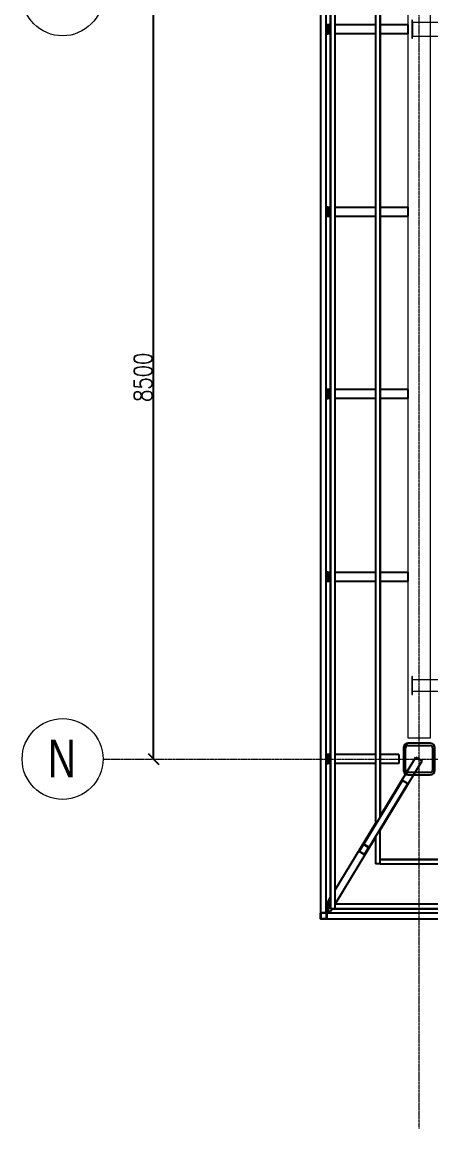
# Model space of a CAD drawing. Header units: millimetres. Extents: x 654 to 77164, y -21218 to 30031.
# Drawn here: x 654 to 5203, y -4117 to 8203 of the extents above; entities that cross this region are included whole.
import ezdxf

# ---------------------------------------------------------------- set-up
doc = ezdxf.new("R2010")
doc.units = ezdxf.units.MM
doc.linetypes.add('Grid Line', pattern=[3.33375, 1.905, -0.47625, 0.47625, -0.47625])
for name, color, linetype, lineweight in [('0-1', 7, 'Continuous', 5), ('E_B_PLACA-1', 10, 'Continuous', 25), ('E_B_PLACA-2', 254, 'Continuous', 25), ('E_COLUMNAS-1', 254, 'Continuous', 25), ('E_COLUMNAS-2', 1, 'Continuous', 9), ('E_COLUMNAS-3', 1, 'Continuous', 35), ('E_COLUMNAS-4', 1, 'Continuous', 25), ('E_EJES', 8, 'Continuous', 9), ('E_EJES-1', 8, 'Grid Line', 9), ('E_VIGAS', 5, 'Continuous', 9), ('E_VIGAS-1', 5, 'Continuous', 25), ('E_VIGAS-2', 10, 'Continuous', 25), ('S-COLS-HDLN-1', 52, 'Continuous', 9), ('VIGAS_HCB', 253, 'Continuous', 15)]:
    doc.layers.add(name, color=color, linetype=linetype, lineweight=lineweight)
doc.layers.add('COTAS', color=8, linetype='Continuous')
doc.styles.add('CNI_COTAS', font='romans.shx', dxfattribs={"width": 0.8})
doc.styles.add('Swis721 LtCn BT', font='swisscl.ttf', dxfattribs={"height": 0.42})
doc.dimstyles.new('1.5', dxfattribs={"dimscale": 0, "dimtxt": 200, "dimasz": 120, "dimexe": 4, "dimexo": 4, "dimgap": 15, "dimtad": 1, "dimdec": 0, "dimzin": 4, "dimdsep": 46, "dimtxsty": 'CNI_COTAS', "dimblk": 'OBLIQUE', "dimcen": -0.09, "dimclrd": 256, "dimclrt": 3, "dimadec": 0, "dimazin": 0, "dimtfac": 1, "dimtdec": 0, "dimtmove": 2, "dimatfit": 0, "dimldrblk": 'OBLIQUE', "dimfxl": 0.05, "dimtolj": 1, "dimtzin": 0, "dimarcsym": 0})

# ---------------------------------------------------------------- blocks, each defined once
blk = doc.blocks.new('EST_SFM_VIGA-METALICA-SECCION-C - EST_SFM_VIGA-METALICA-UPN160-1602621-_58_00m_N_E_-NIVEL-15 DOC')
at = {"layer": 'E_VIGAS-1'}
for p, q in [((14.466, 0.047), (-14.455, 0.047)), ((14.471, 0.047), (14.468, 0.047)), ((14.471, 0.047), (14.471, -0.016)), ((-14.46, -0.018), (14.471, -0.018))]:
    blk.add_line(p, q, dxfattribs=at)
blk = doc.blocks.new('EST_SFM_VIGA-METALICA-SECCION-C - EST_SFM_VIGA-METALICA-UPN100-1529610-_58_00m_N_E_-NIVEL-15 DOC')
at = {"layer": 'E_VIGAS-2'}
for p, q in [((14.393, 0.032), (-14.441, 0.032)), ((14.393, 0.032), (14.393, -0.018)), ((-14.442, -0.018), (14.393, -0.018))]:
    blk.add_line(p, q, dxfattribs=at)
blk = doc.blocks.new('EST_SFM_VIGA-METALICA-SECCION-C - EST_SFM_VIGA-METALICA-UPN100-1529678-_58_00m_N_E_-NIVEL-15 DOC')
at = {"layer": 'E_VIGAS-2'}
for p, q in [((13.374, 0.018), (-13.422, 0.018)), ((13.894, 0.018), (13.507, 0.018)), ((13.894, 0.018), (13.894, -0.032)), ((-13.504, -0.032), (13.456, -0.032)), ((13.59, -0.032), (13.893, -0.032))]:
    blk.add_line(p, q, dxfattribs=at)
blk = doc.blocks.new('EST_SFM_VIGA-METALICA-SECCION-C - EST_SFM_VIGA-METALICA-UPN100-1527742-_58_00m_N_E_-NIVEL-15 DOC')
at = {"layer": 'E_VIGAS-2'}
for p, q in [((-34.827, -0.032), (-34.827, 0.018)), ((34.044, 0.018), (-34.827, 0.018)), ((-34.827, -0.032), (34.044, -0.032))]:
    blk.add_line(p, q, dxfattribs=at)
blk = doc.blocks.new('EST_SFM_VIGA-METALICA-SECCION-C - EST_SFM_VIGA-METALICA-UPN100-1527772-_58_00m_N_E_-NIVEL-15 DOC')
at = {"layer": 'E_VIGAS-2'}
for p, q in [((-34.929, -0.018), (-34.929, 0.032)), ((34.942, 0.032), (-34.929, 0.032)), ((-34.929, -0.018), (34.942, -0.018))]:
    blk.add_line(p, q, dxfattribs=at)
blk = doc.blocks.new('EST_SFM_VIGA-METALICA-SECCION-C - EST_SFM_VIGA-METALICA-UPN160-1579051-_58_00m_N_E_-NIVEL-15 DOC')
at = {"layer": 'E_VIGAS-1'}
for p, q in [((-35.108, 0.047), (-35.175, 0.047)), ((-32.753, 0.047), (-35.107, 0.047)), ((-35.176, -0.018), (-35.176, -0.012)), ((-35.176, -0.018), (-35.17, -0.018)), ((-35.112, -0.018), (-32.747, -0.018))]:
    blk.add_line(p, q, dxfattribs=at)
blk = doc.blocks.new('EST_SCM_COLUMNA-METALICA-SECCION-CUADRADA - EST_SCM_COLUMNA-TUBULAR-CUADRADA_PTEØ_70x70 e_3mm-1588091-_58_00m_N_E_-NIVEL-15 DOC')
at = {"layer": 'E_COLUMNAS-2'}
h = blk.add_hatch(dxfattribs=at)
h.set_pattern_fill('FP_1', color=256, style=0, pattern_type=2)
h.set_pattern_definition([(135, (75.225, -138.917), (-0.15909903, -0.15909903), [])])
h.paths.add_polyline_path([(0.029, -0.035), (0.033, -0.033), (0.035, -0.029), (0.031, -0.031)])
h.paths.add_polyline_path([(-0.029, -0.035), (-0.031, -0.031), (-0.035, -0.029), (-0.033, -0.033)])
h.paths.add_polyline_path([(0.029, -0.035), (0.029, -0.032), (-0.029, -0.032), (-0.029, -0.035), (0.002, -0.035)])
h.paths.add_polyline_path([(0.035, 0.029), (0.033, 0.033), (0.029, 0.035), (0.031, 0.031)])
h.paths.add_polyline_path([(0.035, -0.029), (0.035, 0.029), (0.032, 0.029), (0.032, -0.029)])
h.paths.add_polyline_path([(-0.035, 0.029), (-0.031, 0.031), (-0.029, 0.035), (-0.033, 0.033)])
h.paths.add_polyline_path([(-0.032, -0.029), (-0.032, 0.029), (-0.035, 0.029), (-0.035, -0.029)])
h.paths.add_polyline_path([(0.029, 0.032), (0.029, 0.035), (-0.029, 0.035), (-0.029, 0.032), (0.002, 0.032)])
at = {"layer": 'E_COLUMNAS-1'}
for p, q in [((-0.035, -0.029), (-0.035, 0.029)), ((-0.032, 0.029), (-0.032, -0.029)), ((-0.029, 0.035), (0.029, 0.035)), ((0.029, 0.032), (-0.029, 0.032)), ((0.032, -0.029), (0.032, 0.029)), ((0.035, 0.029), (0.035, -0.029)), ((-0.029, -0.032), (0.029, -0.032)), ((0.029, -0.035), (-0.029, -0.035))]:
    blk.add_line(p, q, dxfattribs=at)
for centre, radius, start, end in [((-0.029, 0.029), 0.006, 90, 180), ((-0.029, 0.029), 0.003, 90, 180), ((0.029, 0.029), 0.006, 0, 90), ((0.029, 0.029), 0.003, 0, 90), ((0.029, 0.029), 0.006, 10, 80), ((0.029, 0.029), 0.003, 30, 60), ((-0.029, -0.029), 0.006, 180, 270), ((-0.029, -0.029), 0.003, 180, 270), ((0.029, -0.029), 0.003, 270, 360), ((0.029, -0.029), 0.006, 270, 0)]:
    blk.add_arc(centre, radius, start, end, dxfattribs=at)
blk = doc.blocks.new('DCTIB_CNI_EST_MOD-1A-FAC_0001_rvt-1-_58_00m_N_E_-NIVEL-15 DOC')
at = {"layer": 'E_B_PLACA-1'}
for p, q in [((-75.147, 138.995), (-75.147, 167.83)), ((-74.597, 166.81), (-74.597, 140.014)), ((-74.597, 139.545), (-5.727, 139.545)), ((-5.177, 138.995), (-75.147, 138.995))]:
    blk.add_line(p, q, dxfattribs=at)
at = {"layer": 'E_B_PLACA-2'}
for p, q in [((-75.147, 167.83), (-75.147, 138.995)), ((-74.597, 140.014), (-74.597, 166.81)), ((-5.727, 139.545), (-74.597, 139.545)), ((-75.147, 138.995), (-5.177, 138.995))]:
    blk.add_line(p, q, dxfattribs=at)
at = {"layer": 'E_COLUMNAS-1'}
for radius, start, end in [(0.006, 10, 80), (0.006, 10, 80), (0.003, 30, 60), (0.003, 30, 60)]:
    blk.add_arc((-75.196, 138.946), radius, start, end, dxfattribs=at)
at = {"layer": 'E_VIGAS-1'}
for p, q in [((-75.177, 148.835), (-75.195, 148.835)), ((-75.177, 148.835), (-75.175, 148.835)), ((-75.177, 148.798), (-75.177, 148.835)), ((-75.175, 148.735), (-75.175, 148.835)), ((-75.175, 148.835), (-75.175, 148.735)), ((-75.147, 148.835), (-75.175, 148.835)), ((-74.647, 148.835), (-75.097, 148.835)), ((-74.287, 148.835), (-74.597, 148.835)), ((-74.287, 148.835), (-74.287, 148.735)), ((-75.195, 148.788), (-75.181, 148.788)), ((-75.181, 148.782), (-75.195, 148.782)), ((-75.195, 148.735), (-75.177, 148.735)), ((-75.181, 148.788), (-75.176, 148.788)), ((-75.181, 148.788), (-75.176, 148.788)), ((-75.177, 148.788), (-75.181, 148.788)), ((-75.176, 148.782), (-75.181, 148.782)), ((-75.181, 148.782), (-75.177, 148.782)), ((-75.176, 148.782), (-75.181, 148.782)), ((-75.177, 148.735), (-75.177, 148.772)), ((-75.175, 148.735), (-75.177, 148.735)), ((-75.147, 148.735), (-75.175, 148.735)), ((-74.647, 148.735), (-75.097, 148.735)), ((-74.287, 148.735), (-74.597, 148.735)), ((-75.177, 146.804), (-75.195, 146.804)), ((-75.195, 146.757), (-75.181, 146.757)), ((-75.181, 146.752), (-75.195, 146.752)), ((-75.181, 146.757), (-75.176, 146.757)), ((-75.181, 146.757), (-75.176, 146.757)), ((-75.177, 146.757), (-75.181, 146.757)), ((-75.176, 146.752), (-75.181, 146.752)), ((-75.181, 146.752), (-75.177, 146.752)), ((-75.176, 146.752), (-75.181, 146.752)), ((-75.177, 146.767), (-75.177, 146.804)), ((-75.177, 146.804), (-75.175, 146.804)), ((-75.177, 146.704), (-75.177, 146.742)), ((-75.175, 146.704), (-75.175, 146.804)), ((-75.175, 146.804), (-75.147, 146.804)), ((-75.175, 146.804), (-75.175, 146.704)), ((-75.097, 146.804), (-74.647, 146.804)), ((-74.597, 146.804), (-74.286, 146.804)), ((-74.286, 146.804), (-74.286, 146.704)), ((-75.195, 146.704), (-75.177, 146.704)), ((-75.175, 146.704), (-75.177, 146.704)), ((-75.175, 146.704), (-75.147, 146.704)), ((-75.097, 146.704), (-74.647, 146.704)), ((-74.597, 146.704), (-74.286, 146.704)), ((-75.177, 144.774), (-75.195, 144.774)), ((-75.177, 144.774), (-75.175, 144.774)), ((-75.177, 144.736), (-75.177, 144.774)), ((-75.175, 144.674), (-75.175, 144.774)), ((-75.175, 144.774), (-75.175, 144.674)), ((-75.147, 144.774), (-75.175, 144.774)), ((-74.647, 144.774), (-75.097, 144.774)), ((-74.286, 144.774), (-74.597, 144.774)), ((-74.286, 144.774), (-74.286, 144.674)), ((-75.195, 144.726), (-75.181, 144.726)), ((-75.181, 144.721), (-75.195, 144.721)), ((-75.195, 144.674), (-75.177, 144.674)), ((-75.181, 144.726), (-75.176, 144.726)), ((-75.181, 144.726), (-75.176, 144.726)), ((-75.177, 144.726), (-75.181, 144.726)), ((-75.176, 144.721), (-75.181, 144.721)), ((-75.181, 144.721), (-75.177, 144.721)), ((-75.176, 144.721), (-75.181, 144.721)), ((-75.177, 144.674), (-75.177, 144.711)), ((-75.175, 144.674), (-75.177, 144.674)), ((-75.147, 144.674), (-75.175, 144.674)), ((-74.647, 144.674), (-75.097, 144.674)), ((-74.286, 144.674), (-74.597, 144.674)), ((-75.177, 142.743), (-75.195, 142.743)), ((-75.195, 142.696), (-75.181, 142.696)), ((-75.181, 142.69), (-75.195, 142.69)), ((-75.181, 142.696), (-75.176, 142.696)), ((-75.181, 142.696), (-75.176, 142.696)), ((-75.177, 142.696), (-75.181, 142.696)), ((-75.176, 142.69), (-75.181, 142.69)), ((-75.181, 142.69), (-75.177, 142.69)), ((-75.176, 142.69), (-75.181, 142.69)), ((-75.177, 142.706), (-75.177, 142.743)), ((-75.177, 142.743), (-75.175, 142.743)), ((-75.177, 142.643), (-75.177, 142.68)), ((-75.175, 142.643), (-75.175, 142.743)), ((-75.175, 142.743), (-75.147, 142.743)), ((-75.175, 142.743), (-75.175, 142.643)), ((-75.097, 142.743), (-74.647, 142.743)), ((-74.597, 142.743), (-74.287, 142.743)), ((-74.287, 142.743), (-74.287, 142.643)), ((-75.195, 142.643), (-75.177, 142.643)), ((-75.175, 142.643), (-75.177, 142.643)), ((-75.175, 142.643), (-75.147, 142.643)), ((-75.097, 142.643), (-74.647, 142.643)), ((-74.597, 142.643), (-74.287, 142.643)), ((-75.177, 140.712), (-75.195, 140.712)), ((-75.177, 140.712), (-75.175, 140.712)), ((-75.177, 140.675), (-75.177, 140.712)), ((-75.175, 140.612), (-75.175, 140.712)), ((-75.175, 140.712), (-75.175, 140.612)), ((-75.147, 140.712), (-75.175, 140.712)), ((-74.647, 140.712), (-75.097, 140.712)), ((-74.387, 140.712), (-74.597, 140.712)), ((-74.387, 140.712), (-74.387, 140.612)), ((-75.195, 140.665), (-75.181, 140.665)), ((-75.181, 140.66), (-75.195, 140.66)), ((-75.195, 140.612), (-75.177, 140.612)), ((-75.181, 140.665), (-75.176, 140.665)), ((-75.181, 140.665), (-75.176, 140.665)), ((-75.177, 140.665), (-75.181, 140.665)), ((-75.176, 140.66), (-75.181, 140.66)), ((-75.181, 140.66), (-75.177, 140.66)), ((-75.176, 140.66), (-75.181, 140.66)), ((-75.177, 140.612), (-75.177, 140.65)), ((-75.175, 140.612), (-75.177, 140.612)), ((-75.147, 140.612), (-75.175, 140.612)), ((-74.647, 140.612), (-75.097, 140.612)), ((-74.597, 140.027), (-74.197, 140.684)), ((-74.597, 139.869), (-74.127, 140.641)), ((-74.387, 140.612), (-74.597, 140.612)), ((-74.197, 140.684), (-74.127, 140.641)), ((-74.35, 140.421), (-74.782, 139.711)), ((-74.723, 139.675), (-74.29, 140.384)), ((-74.291, 140.389), (-74.346, 140.423)), ((-75.097, 139.206), (-74.647, 139.944)), ((-75.097, 139.048), (-74.647, 139.787)), ((-74.782, 139.711), (-74.828, 139.637)), ((-74.826, 139.637), (-74.781, 139.711)), ((-74.779, 139.714), (-74.781, 139.711)), ((-74.779, 139.712), (-74.724, 139.678)), ((-74.723, 139.68), (-74.778, 139.713)), ((-74.827, 139.632), (-74.772, 139.599)), ((-74.822, 139.644), (-74.826, 139.637)), ((-74.771, 139.601), (-74.826, 139.634)), ((-74.724, 139.676), (-74.769, 139.602)), ((-74.769, 139.602), (-74.765, 139.609)), ((-74.768, 139.601), (-74.723, 139.675)), ((-75.175, 139.078), (-75.147, 139.124)), ((-75.176, 139.065), (-75.195, 139.033)), ((-75.181, 138.994), (-75.178, 138.999)), ((-75.178, 138.99), (-75.181, 138.984)), ((-75.176, 139.023), (-75.176, 139.076)), ((-75.176, 138.966), (-75.176, 138.972)), ((-75.176, 138.972), (-75.176, 138.966)), ((-75.147, 138.966), (-75.176, 138.966)), ((-75.175, 139.078), (-75.175, 138.967)), ((-75.175, 138.967), (-75.147, 138.967)), ((-75.166, 138.947), (-75.155, 138.966)), ((-75.147, 138.967), (-75.13, 138.995)), ((-75.175, 138.961), (-75.174, 138.959)), ((-75.173, 138.957), (-75.172, 138.955)), ((-75.171, 138.952), (-75.171, 138.95))]:
    blk.add_line(p, q, dxfattribs=at)
at = {"layer": 'E_VIGAS-1', "flags": 128}
for points in [[(-74.35, 140.421), (-74.35, 140.422), (-74.349, 140.422), (-74.348, 140.423), (-74.348, 140.423), (-74.347, 140.423), (-74.346, 140.423), (-74.346, 140.423)], [(-74.291, 140.389), (-74.29, 140.389), (-74.29, 140.388), (-74.29, 140.388), (-74.29, 140.387), (-74.29, 140.386), (-74.29, 140.385), (-74.29, 140.384)], [(-74.778, 139.713), (-74.778, 139.714), (-74.779, 139.714), (-74.78, 139.714), (-74.78, 139.713), (-74.781, 139.713), (-74.782, 139.712), (-74.782, 139.711)], [(-74.781, 139.711), (-74.781, 139.711), (-74.78, 139.711), (-74.78, 139.712), (-74.78, 139.712), (-74.779, 139.712), (-74.779, 139.712), (-74.779, 139.712)], [(-74.828, 139.637), (-74.828, 139.636), (-74.828, 139.636), (-74.828, 139.635), (-74.828, 139.634), (-74.828, 139.633), (-74.828, 139.633), (-74.827, 139.632)], [(-74.826, 139.634), (-74.826, 139.634), (-74.826, 139.635), (-74.827, 139.635), (-74.827, 139.635), (-74.827, 139.636), (-74.826, 139.636), (-74.826, 139.637)], [(-74.772, 139.599), (-74.772, 139.599), (-74.771, 139.599), (-74.77, 139.599), (-74.77, 139.599), (-74.769, 139.6), (-74.768, 139.6), (-74.768, 139.601)], [(-74.769, 139.602), (-74.769, 139.601), (-74.77, 139.601), (-74.77, 139.601), (-74.77, 139.601), (-74.771, 139.601), (-74.771, 139.601), (-74.771, 139.601), (-74.771, 139.601)], [(-75.195, 138.971), (-75.191, 138.978), (-75.186, 138.987), (-75.181, 138.994)], [(-75.181, 138.984), (-75.186, 138.977), (-75.191, 138.968), (-75.195, 138.961)], [(-75.19, 138.971), (-75.186, 138.97), (-75.182, 138.968), (-75.178, 138.964), (-75.175, 138.96), (-75.172, 138.956), (-75.171, 138.951), (-75.17, 138.947)], [(-75.176, 139.076), (-75.176, 139.077), (-75.175, 139.078)], [(-75.147, 138.967), (-75.147, 138.967), (-75.147, 138.966)]]:
    blk.add_lwpolyline(points, dxfattribs=at)
at = {"layer": 'E_VIGAS-1'}
for points, knots in [([(-75.181, 148.788), (-75.181, 148.788), (-75.18, 148.788), (-75.179, 148.788), (-75.178, 148.79), (-75.177, 148.791), (-75.177, 148.792), (-75.177, 148.793), (-75.177, 148.795), (-75.177, 148.796), (-75.177, 148.798)], [0, 0, 0, 0, 0.142857, 0.285714, 0.428571, 0.571429, 0.678571, 0.732143, 0.785714, 1, 1, 1, 1]), ([(-75.177, 148.772), (-75.177, 148.773), (-75.177, 148.775), (-75.177, 148.777), (-75.177, 148.779), (-75.178, 148.781), (-75.179, 148.782), (-75.181, 148.782), (-75.181, 148.782)], [0, 0, 0, 0, 0.142857, 0.285714, 0.428571, 0.571429, 0.785714, 1, 1, 1, 1]), ([(-75.181, 146.757), (-75.181, 146.757), (-75.18, 146.757), (-75.179, 146.758), (-75.178, 146.759), (-75.177, 146.76), (-75.177, 146.762), (-75.177, 146.763), (-75.177, 146.764), (-75.177, 146.766), (-75.177, 146.767)], [0, 0, 0, 0, 0.142857, 0.285714, 0.428571, 0.571429, 0.678571, 0.732143, 0.785714, 1, 1, 1, 1]), ([(-75.177, 146.742), (-75.177, 146.742), (-75.177, 146.744), (-75.177, 146.746), (-75.177, 146.748), (-75.178, 146.75), (-75.179, 146.751), (-75.181, 146.752), (-75.181, 146.752)], [0, 0, 0, 0, 0.142857, 0.285714, 0.428571, 0.571429, 0.785714, 1, 1, 1, 1]), ([(-75.181, 144.726), (-75.181, 144.726), (-75.18, 144.727), (-75.179, 144.727), (-75.178, 144.728), (-75.177, 144.73), (-75.177, 144.731), (-75.177, 144.732), (-75.177, 144.734), (-75.177, 144.735), (-75.177, 144.736)], [0, 0, 0, 0, 0.142857, 0.285714, 0.428571, 0.571429, 0.678571, 0.732143, 0.785714, 1, 1, 1, 1]), ([(-75.177, 144.711), (-75.177, 144.712), (-75.177, 144.713), (-75.177, 144.716), (-75.177, 144.718), (-75.178, 144.719), (-75.179, 144.721), (-75.181, 144.721), (-75.181, 144.721)], [0, 0, 0, 0, 0.142857, 0.285714, 0.428571, 0.571429, 0.785714, 1, 1, 1, 1]), ([(-75.181, 142.696), (-75.181, 142.696), (-75.18, 142.696), (-75.179, 142.697), (-75.178, 142.698), (-75.177, 142.699), (-75.177, 142.7), (-75.177, 142.701), (-75.177, 142.703), (-75.177, 142.704), (-75.177, 142.706)], [0, 0, 0, 0, 0.142857, 0.285714, 0.428571, 0.571429, 0.678571, 0.732143, 0.785714, 1, 1, 1, 1]), ([(-75.177, 142.68), (-75.177, 142.681), (-75.177, 142.683), (-75.177, 142.685), (-75.177, 142.687), (-75.178, 142.689), (-75.179, 142.69), (-75.181, 142.69), (-75.181, 142.69)], [0, 0, 0, 0, 0.142857, 0.285714, 0.428571, 0.571429, 0.785714, 1, 1, 1, 1]), ([(-75.181, 140.665), (-75.181, 140.665), (-75.18, 140.665), (-75.179, 140.666), (-75.178, 140.667), (-75.177, 140.668), (-75.177, 140.67), (-75.177, 140.671), (-75.177, 140.672), (-75.177, 140.674), (-75.177, 140.675)], [0, 0, 0, 0, 0.142857, 0.285714, 0.428571, 0.571429, 0.678571, 0.732143, 0.785714, 1, 1, 1, 1]), ([(-75.177, 140.65), (-75.177, 140.651), (-75.177, 140.652), (-75.177, 140.654), (-75.177, 140.656), (-75.178, 140.658), (-75.179, 140.659), (-75.181, 140.66), (-75.181, 140.66)], [0, 0, 0, 0, 0.142857, 0.285714, 0.428571, 0.571429, 0.785714, 1, 1, 1, 1]), ([(-75.181, 138.994), (-75.18, 138.996), (-75.178, 139.001), (-75.177, 139.009), (-75.176, 139.016), (-75.176, 139.021), (-75.176, 139.023)], [0, 0, 0, 0, 0.285714, 0.571429, 0.785714, 1, 1, 1, 1]), ([(-75.176, 138.972), (-75.176, 138.973), (-75.176, 138.975), (-75.176, 138.977), (-75.176, 138.978), (-75.176, 138.979), (-75.177, 138.98), (-75.177, 138.98), (-75.177, 138.981), (-75.177, 138.982), (-75.177, 138.982), (-75.177, 138.982), (-75.177, 138.982), (-75.177, 138.982), (-75.177, 138.983), (-75.177, 138.984), (-75.177, 138.984), (-75.177, 138.985), (-75.177, 138.985), (-75.177, 138.985), (-75.177, 138.985), (-75.177, 138.985), (-75.178, 138.986), (-75.178, 138.986), (-75.178, 138.987), (-75.178, 138.987), (-75.179, 138.987), (-75.179, 138.987), (-75.179, 138.987), (-75.18, 138.987), (-75.18, 138.986), (-75.181, 138.986), (-75.181, 138.985), (-75.181, 138.984)], [0, 0, 0, 0, 0.142857, 0.214286, 0.25, 0.285714, 0.321429, 0.357143, 0.392857, 0.410714, 0.419643, 0.428571, 0.4375, 0.446429, 0.464286, 0.5, 0.535714, 0.553571, 0.5625, 0.571429, 0.580357, 0.589286, 0.607143, 0.642857, 0.678571, 0.714286, 0.75, 0.785714, 0.821429, 0.839286, 0.857143, 0.928571, 1, 1, 1, 1]), ([(-75.181, 138.984), (-75.181, 138.985), (-75.181, 138.986), (-75.18, 138.986), (-75.18, 138.987), (-75.179, 138.987), (-75.179, 138.987), (-75.179, 138.987), (-75.178, 138.987), (-75.178, 138.987)], [0, 0, 0, 0, 0.0714286, 0.1428571, 0.1607143, 0.1785714, 0.2142857, 0.25, 0.2857143, 0.2857143, 0.2857143, 0.2857143]), ([(-75.177, 138.982), (-75.177, 138.982), (-75.177, 138.982), (-75.177, 138.982), (-75.177, 138.981), (-75.177, 138.98), (-75.177, 138.98), (-75.176, 138.979), (-75.176, 138.978), (-75.176, 138.977), (-75.176, 138.975), (-75.176, 138.973), (-75.176, 138.972)], [0.5714286, 0.5714286, 0.5714286, 0.5714286, 0.5803571, 0.5892857, 0.6071429, 0.6428571, 0.6785714, 0.7142857, 0.75, 0.7857143, 0.8571429, 1, 1, 1, 1])]:
    blk.add_open_spline(points, degree=3, knots=knots, dxfattribs=at)
for points in [[(-75.178, 139.001), (-75.179, 139), (-75.18, 138.997), (-75.181, 138.995), (-75.181, 138.994)], [(-75.176, 139.023), (-75.176, 139.021), (-75.176, 139.018), (-75.177, 139.014), (-75.177, 139.011), (-75.177, 139.009)], [(-75.176, 138.966), (-75.176, 138.966), (-75.176, 138.967), (-75.175, 138.967), (-75.175, 138.967)]]:
    blk.add_open_spline(points, degree=3, dxfattribs=at)
at = {"layer": 'E_COLUMNAS-1'}
blk.add_blockref('EST_SCM_COLUMNA-METALICA-SECCION-CUADRADA - EST_SCM_COLUMNA-TUBULAR-CUADRADA_PTEØ_70x70 e_3mm-1588091-_58_00m_N_E_-NIVEL-15 DOC', (-75.225, 138.917), dxfattribs=at)
at = {"layer": 'E_VIGAS-1'}
for name, p, rotation in [('EST_SFM_VIGA-METALICA-SECCION-C - EST_SFM_VIGA-METALICA-UPN160-1602621-_58_00m_N_E_-NIVEL-15 DOC', (-75.242, 153.418), 270), ('EST_SFM_VIGA-METALICA-SECCION-C - EST_SFM_VIGA-METALICA-UPN100-1529610-_58_00m_N_E_-NIVEL-15 DOC', (-75.13, 153.388), 269.9999999999999), ('EST_SFM_VIGA-METALICA-SECCION-C - EST_SFM_VIGA-METALICA-UPN100-1529678-_58_00m_N_E_-NIVEL-15 DOC', (-74.615, 153.388), 270.0000000000001)]:
    blk.add_blockref(name, p, dxfattribs=dict(at, rotation=rotation))
for name, p in [('EST_SFM_VIGA-METALICA-SECCION-C - EST_SFM_VIGA-METALICA-UPN100-1527742-_58_00m_N_E_-NIVEL-15 DOC', (-39.77, 139.527)), ('EST_SFM_VIGA-METALICA-SECCION-C - EST_SFM_VIGA-METALICA-UPN100-1527772-_58_00m_N_E_-NIVEL-15 DOC', (-40.169, 139.013)), ('EST_SFM_VIGA-METALICA-SECCION-C - EST_SFM_VIGA-METALICA-UPN160-1579051-_58_00m_N_E_-NIVEL-15 DOC', (-40.084, 138.9))]:
    blk.add_blockref(name, p, dxfattribs=at)
blk = doc.blocks.new('EST_SCM_COLUMNA-METALICA-SECCION-CUADRADA - EST_SCM_COLUMNA-TUBULAR-CUADRADA_ARMADA_350X350X25-V17-_58_00m_N_E_-NIVEL-15 DOC')
at = {"layer": 'S-COLS-HDLN-1'}
h = blk.add_hatch(dxfattribs=at)
h.set_pattern_fill('FP_14', color=256, style=0, pattern_type=2)
h.set_pattern_definition([(135, (74.162, -140.662), (-0.15909903, -0.15909903), [])])
h.paths.add_polyline_path([(-0.125, -0.175), (0.125, -0.175), (0.144, -0.171), (0.16, -0.16), (0.171, -0.144), (0.175, -0.125), (0.175, 0.125), (0.171, 0.144), (0.16, 0.16), (0.144, 0.171), (0.125, 0.175), (-0.125, 0.175), (-0.144, 0.171), (-0.16, 0.16), (-0.171, 0.144), (-0.175, 0.125), (-0.175, -0.125), (-0.171, -0.144), (-0.16, -0.16), (-0.144, -0.171)])
h.paths.add_polyline_path([(-0.07, -0.15), (-0.125, -0.15), (-0.138, -0.147), (-0.147, -0.138), (-0.15, -0.125), (-0.15, 0.125), (-0.147, 0.137), (-0.138, 0.147), (-0.125, 0.15), (0.125, 0.15), (0.137, 0.147), (0.147, 0.137), (0.15, 0.125), (0.15, -0.125), (0.146, -0.138), (0.137, -0.147), (0.125, -0.15)])
at = {"layer": 'E_COLUMNAS-4'}
for p, q in [((-0.175, 0.125), (-0.175, -0.125)), ((-0.15, -0.125), (-0.15, 0.125)), ((0.125, 0.175), (-0.125, 0.175)), ((-0.125, 0.15), (0.125, 0.15)), ((0.15, 0.125), (0.15, -0.125)), ((0.175, -0.125), (0.175, 0.125)), ((0.125, -0.15), (-0.125, -0.15)), ((-0.125, -0.175), (0.125, -0.175))]:
    blk.add_line(p, q, dxfattribs=at)
for centre, radius, start, end in [((-0.125, 0.125), 0.05, 90, 180), ((-0.125, 0.125), 0.025, 90, 180), ((0.125, 0.125), 0.05, 360, 90), ((0.125, 0.125), 0.025, 0, 90), ((-0.125, -0.125), 0.05, 180, 270), ((-0.125, -0.125), 0.025, 180, 270), ((0.125, -0.125), 0.025, 270, 0), ((0.125, -0.125), 0.05, 270, 360)]:
    blk.add_arc(centre, radius, start, end, dxfattribs=at)
blk = doc.blocks.new('Grid - CNI_NOMBRE EJES-372759-_58_00m_N_E_-NIVEL-15 DOC')
at = {"layer": 'E_EJES'}
blk.add_circle((0, 0), 0.003, dxfattribs=at)
blk = doc.blocks.new('_Oblique')
at = {"color": 0, "linetype": 'ByBlock', "lineweight": -2}
blk.add_line((-0.5, -0.5), (0.5, 0.5), dxfattribs=at)
blk = doc.blocks.new('*D171')
at = {"layer": 'COTAS', "lineweight": -2, "transparency": 16777216}
blk.add_line((2115, 0), (2115, 8500), dxfattribs=at)
at = {"layer": 'COTAS', "color": 0, "lineweight": -2, "transparency": 16777216}
for p, q in [((2119, 8500), (2119, 8500)), ((2119, 0), (2119, 0))]:
    blk.add_line(p, q, dxfattribs=at)
at = {"layer": 'Defpoints', "color": 0, "transparency": 16777216}
for p in [(2115, 8500), (2115, 8500), (2115, 0)]:
    blk.add_point(p, dxfattribs=at)
at = {"layer": 'COTAS', "lineweight": -2, "transparency": 16777216, "xscale": 120, "yscale": 120, "zscale": 120}
for p, rotation in [((2115, 8500), 90), ((2115, 0), 270)]:
    blk.add_blockref('_Oblique', p, dxfattribs=dict(at, rotation=rotation))
at = {"layer": 'COTAS', "color": 3, "transparency": 16777216, "insert": (2000, 4250), "char_height": 200, "attachment_point": 5, "rotation": 90, "style": 'CNI_COTAS'}
blk.add_mtext('\\A1;8500', dxfattribs=at)

msp = doc.modelspace()

# ---------------------------------------------------------------- linework, layer by layer
at = {"layer": 'E_EJES-1'}
for p, q in [((5072.1, -4117.1), (5072.1, 29130.8)), ((1554, 0), (76264.1, 0))]:
    msp.add_line(p, q, dxfattribs=at)
at = {"layer": 'E_VIGAS', "color": 30, "true_color": 0xf26722}
msp.add_lwpolyline([(4948.1, 235), (5198.1, 235), (5198.1, 25265), (4948.1, 25265)], close=True, dxfattribs=at)
at = {"layer": 'VIGAS_HCB', "color": 8}
for points in [[(4992.1, 8222.6), (4992.1, 8022.6), (4998.1, 8022.6), (4998.1, 8222.6)], [(4992.1, 917.6), (4992.1, 717.6), (4998.1, 717.6), (4998.1, 917.6)]]:
    msp.add_lwpolyline(points, close=True, dxfattribs=at)
at = {"layer": 'VIGAS_HCB'}
for points in [[(4998.1, 8047.6), (11373.1, 8047.6), (11373.1, 8197.6), (4998.1, 8197.6)], [(4998.1, 885.1), (8408.7, 885.1), (8408.7, 750.1), (4998.1, 750.1)]]:
    msp.add_lwpolyline(points, close=True, dxfattribs=at)

# ---------------------------------------------------------------- block references
at = {"layer": '0-1', "xscale": 1000, "yscale": 1000, "zscale": 1000}
msp.add_blockref('DCTIB_CNI_EST_MOD-1A-FAC_0001_rvt-1-_58_00m_N_E_-NIVEL-15 DOC', (79234.2, -140662.4), dxfattribs=at)
at = {"layer": 'E_COLUMNAS-3', "xscale": 1000, "yscale": 1000, "zscale": 1000}
msp.add_blockref('EST_SCM_COLUMNA-METALICA-SECCION-CUADRADA - EST_SCM_COLUMNA-TUBULAR-CUADRADA_ARMADA_350X350X25-V17-_58_00m_N_E_-NIVEL-15 DOC', (5072.1, 0), dxfattribs=at)
at = {"layer": 'E_EJES', "xscale": 149999.9999999999, "yscale": 149999.9999999999, "zscale": 149999.9999999999, "rotation": 269.9999999999994}
for p in [(1104, 8500), (1104, 0)]:
    msp.add_blockref('Grid - CNI_NOMBRE EJES-372759-_58_00m_N_E_-NIVEL-15 DOC', p, dxfattribs=at)

# ---------------------------------------------------------------- texts
at = {"layer": 'E_EJES', "insert": (941.1, 216.7), "char_height": 420, "width": 372.785, "attachment_point": 1, "style": 'Swis721 LtCn BT'}
msp.add_mtext('N', dxfattribs=at)

# ---------------------------------------------------------------- dimensions: what is measured, and where the dimension line sits
at = {"layer": 'COTAS'}
dim = msp.add_linear_dim(base=(2115.4, 8500), p1=(2115.4, 0), p2=(2115.4, 8500), angle=90, dimstyle='1.5', override={"dimscale": 1}, dxfattribs=at)
dim.commit()
dim.dimension.update_dxf_attribs({"geometry": '*D171', "text_midpoint": (2000.4, 4250)})

doc.saveas('drawing.dxf')
